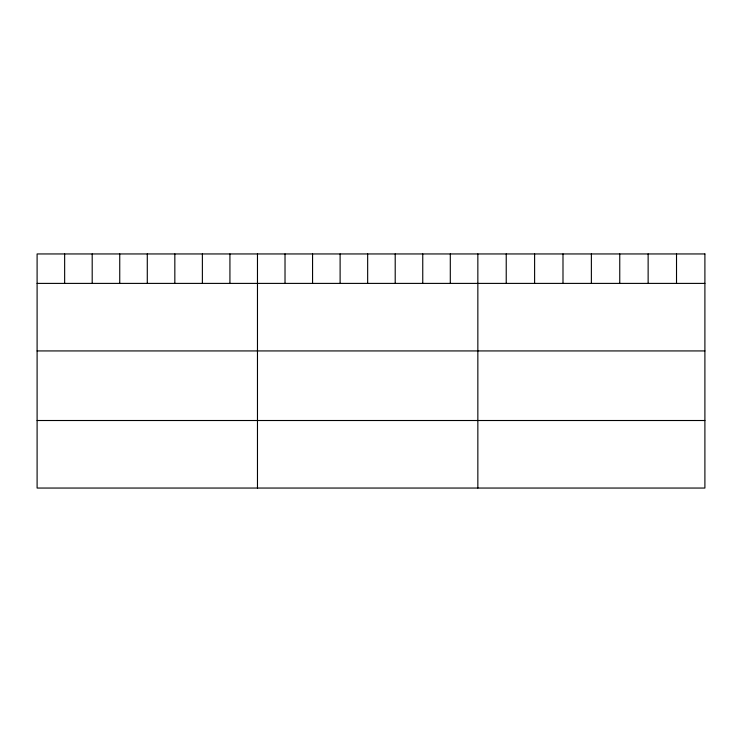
<?xml version="1.0" encoding="UTF-8"?>
<svg xmlns="http://www.w3.org/2000/svg" width="742" height="742" viewBox="0 0 742 742"><rect width="100%" height="100%" fill="white"/><g stroke="black" fill="none" stroke-linecap="round" stroke-linejoin="round"><path stroke-width="1.11" d="M37.1 283.398L704.9 283.398M37.1 350.929L704.9 350.929M37.1 420.51L704.9 420.51M676.519 253.95L676.519 283.398M648.137 253.95L648.137 283.398M619.755 253.95L619.755 283.398M591.374 253.95L591.374 283.398M562.992 253.95L562.992 283.398M534.611 253.95L534.611 283.398M506.229 253.95L506.229 283.398M477.848 253.95L477.848 488.051M450.301 253.95L450.301 283.398M422.755 253.95L422.755 283.398M395.208 253.95L395.208 283.398M367.661 253.95L367.661 283.398M340.114 253.95L340.114 283.398M312.567 253.95L312.567 283.398M285.021 253.95L285.021 283.398M257.474 253.95L257.474 488.051M229.927 253.95L229.927 283.398M202.38 253.95L202.38 283.398M174.834 253.95L174.834 283.398M147.287 253.95L147.287 283.398M119.74 253.95L119.74 283.398M92.194 253.95L92.194 283.398M64.647 253.95L64.647 283.398M704.9 253.95L37.1 253.95L37.1 488.051L704.9 488.051L704.9 253.95"/></g></svg>
